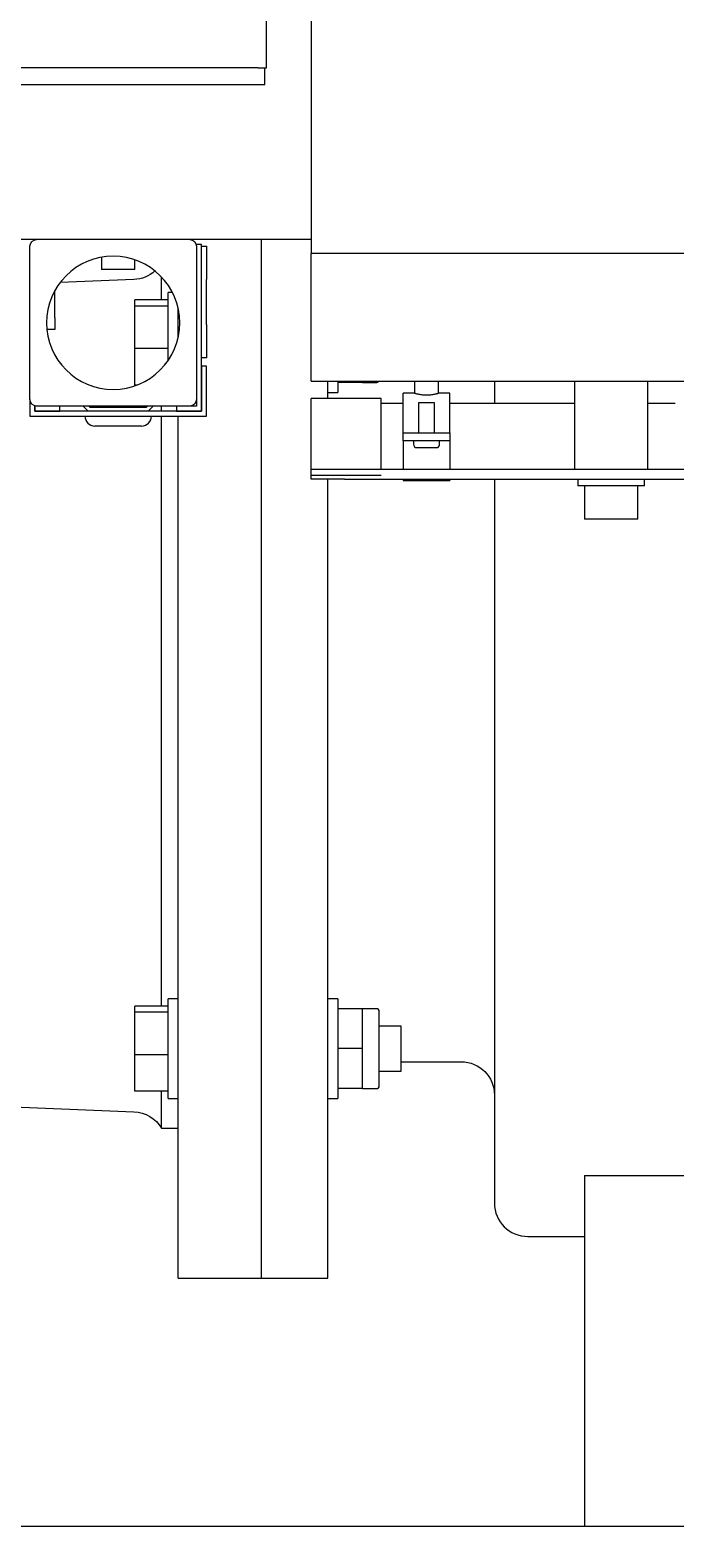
# Model space of a CAD drawing. Header units: millimetres. Extents: x 10462777 to 22643323, y 453826 to 1389191.
# Drawn here: x 11267227.9 to 11267415.5, y 577146.9 to 577582.2 of the extents above; entities that cross this region are included whole.
import ezdxf

# ---------------------------------------------------------------- set-up
doc = ezdxf.new("R2010")
doc.units = ezdxf.units.MM
doc.header["$LTSCALE"] = 200
doc.header["$MEASUREMENT"] = 0
for name, pattern in [('CENTER', [2, 1.25, -0.25, 0.25, -0.25]), ('HIDDEN_KS1', [0.26, 0.18, -0.08]), ('PHANTOM', [2.5, 1.25, -0.25, 0.25, -0.25, 0.25, -0.25])]:
    doc.linetypes.add(name, pattern=pattern)
for name, color, linetype in [('1', 1, 'CENTER'), ('11', 6, 'PHANTOM'), ('3', 3, 'HIDDEN_KS1')]:
    doc.layers.add(name, color=color, linetype=linetype)

msp = doc.modelspace()

# ---------------------------------------------------------------- linework, layer by layer
at = {"layer": '1', "color": 20, "linetype": 'Continuous'}
for p, q in [((11267296.69905, 577571.12995), (11267296.69905, 578500.79466)), ((11267294.27769, 577571.12995), (11267296.69905, 577571.12995)), ((11267277.81524, 577519.70787), (11267276.3006, 577519.70787)), ((11267277.81524, 577471.28783), (11267277.81524, 577519.70787)), ((11267279.26784, 577484.36124), (11267277.81524, 577484.36124)), ((11267277.81524, 577484.36124), (11267277.81524, 577471.28783)), ((11267279.26784, 577469.83523), (11267279.26784, 577484.36124)), ((11267227.9426, 577474.67739), (11267227.9426, 577469.83523)), ((11267276.36264, 577474.67766), (11267276.36264, 577472.74044)), ((11267227.9426, 577469.83523), (11267279.26784, 577469.83523)), ((11267229.3952, 577472.80247), (11267229.3952, 577471.28783)), ((11267229.3952, 577471.28783), (11267229.3952, 577472.8021)), ((11267277.81524, 577471.28783), (11267229.3952, 577471.28783)), ((11267229.3952, 577471.28783), (11267236.6582, 577471.28783)), ((11267236.6582, 577471.28783), (11267236.6582, 577472.74044)), ((11267270.55223, 577472.74044), (11267270.55223, 577471.28783)), ((11267270.55223, 577471.28783), (11267277.81524, 577471.28783)), ((11267276.36264, 577472.74044), (11267274.42577, 577472.74044))]:
    msp.add_line(p, q, dxfattribs=at)
at = {"layer": '1', "color": 15, "linetype": 'Continuous'}
for p, q in [((11267309.77246, 577836.90308), (11267309.77246, 577517.09442)), ((11267474.40059, 577517.09442), (11267309.77246, 577517.09442)), ((11267309.77246, 577480.00344), (11267309.77246, 577517.09442)), ((11267309.77246, 577480.00344), (11267452.9861, 577480.00344))]:
    msp.add_line(p, q, dxfattribs=at)
at = {"layer": '1', "color": 252, "linetype": 'Continuous'}
for p, q in [((11267291.37285, 577571.12995), (11267223.58479, 577571.12995)), ((11267294.27809, 577571.12995), (11267291.37285, 577571.12995)), ((11267296.21485, 577566.28795), (11267296.21485, 577571.12995)), ((11267223.58479, 577566.28795), (11267291.37285, 577566.28795)), ((11267291.37285, 577566.28795), (11267296.21485, 577566.28795)), ((11267309.77246, 577521.16047), (11267198.40638, 577521.16047)), ((11267386.27612, 577480.00455), (11267386.27612, 577454.34082)), ((11267407.58094, 577454.34082), (11267407.58094, 577480.00455)), ((11267309.77246, 577451.43562), (11267309.77246, 577454.34082)), ((11267309.77246, 577454.34082), (11267319.45647, 577454.34082)), ((11267319.45647, 577454.34082), (11267798.81484, 577454.34082)), ((11267319.45647, 577451.43562), (11267309.77246, 577451.43562)), ((11267319.45647, 577451.43562), (11267798.81484, 577451.43562))]:
    msp.add_line(p, q, dxfattribs=at)
at = {"layer": '1', "color": 60, "linetype": 'Continuous'}
for p, q in [((11267244.88961, 577471.28783), (11267243.43696, 577472.74048)), ((11267245.08044, 577472.74044), (11267245.37096, 577472.44992)), ((11267245.37096, 577472.44992), (11267261.83947, 577472.44992)), ((11267262.13, 577472.74044), (11267261.83947, 577472.44992)), ((11267262.32082, 577471.28783), (11267263.77347, 577472.74048)), ((11267260.38402, 577466.93003), (11267246.82641, 577466.93003))]:
    msp.add_line(p, q, dxfattribs=at)
at = {"layer": '1', "color": 13, "linetype": 'Continuous'}
for p, q in [((11267336.52151, 577473.46674), (11267330.1119, 577473.46674)), ((11267386.27612, 577473.46674), (11267350.07912, 577473.46674)), ((11267415.54603, 577473.46674), (11267407.58396, 577473.46674))]:
    msp.add_line(p, q, dxfattribs=at)
at = {"layer": '1', "color": 60, "linetype": 'Continuous'}
for centre, start, end in [((11267246.82641, 577469.83523), 180, 270), ((11267260.38402, 577469.83523), 270, 0)]:
    msp.add_arc(centre, 2.9052, start, end, dxfattribs=at)
at = {"layer": '11', "color": 252, "linetype": 'Continuous'}
for p, q in [((11267227.9426, 577474.67724), (11267227.9426, 577519.22367)), ((11267276.36264, 577519.22367), (11267276.36264, 577474.67724)), ((11267277.81524, 577519.22367), (11267279.26784, 577519.22367)), ((11267279.26784, 577519.22367), (11267279.26784, 577509.53966)), ((11267295.23741, 577219.01944), (11267295.23741, 577521.1643)), ((11267295.23741, 577388.48957), (11267295.23741, 577521.15394)), ((11267258.18169, 577509.54724), (11267236.75305, 577508.69931)), ((11267266.18539, 577503.60138), (11267266.18539, 577510.29953)), ((11267279.26784, 577496.46625), (11267279.26784, 577509.53966)), ((11267235.2056, 577498.40306), (11267235.2056, 577506.32682)), ((11267271.02739, 577492.59548), (11267271.02739, 577501.2842)), ((11267235.2056, 577498.40306), (11267235.2056, 577495.01365)), ((11267279.26784, 577496.46625), (11267279.26784, 577486.78225)), ((11267235.2056, 577495.01365), (11267232.88162, 577495.01365)), ((11267279.26784, 577486.78225), (11267277.81524, 577486.78225)), ((11267314.60542, 577474.92868), (11267314.60542, 577480.0115)), ((11267339.81109, 577480.00341), (11267339.81109, 577476.45948)), ((11267346.78358, 577476.41677), (11267346.78358, 577480.00335)), ((11267363.02546, 577480.00911), (11267363.02546, 577473.47814)), ((11267330.10888, 577474.91934), (11267309.77246, 577474.91934)), ((11267309.77246, 577454.34073), (11267309.77246, 577474.91934)), ((11267330.10888, 577454.34073), (11267330.10888, 577474.91934)), ((11267339.84556, 577476.46878), (11267336.51853, 577476.46878)), ((11267336.51853, 577464.99323), (11267336.51853, 577476.46878)), ((11267350.07614, 577476.46878), (11267346.70966, 577476.46878)), ((11267350.07614, 577464.99323), (11267350.07614, 577476.46878)), ((11267274.42583, 577472.74044), (11267229.8794, 577472.74044)), ((11267266.18539, 577471.27896), (11267266.18539, 577472.74007)), ((11267266.18539, 577388.48957), (11267266.18539, 577469.82623)), ((11267271.02739, 577388.48957), (11267271.02739, 577469.82608)), ((11267340.97317, 577473.70884), (11267340.97317, 577464.99323)), ((11267345.6215, 577473.70884), (11267340.97317, 577473.70884)), ((11267345.6215, 577464.99323), (11267345.6215, 577473.70884)), ((11267336.51853, 577462.57223), (11267336.51853, 577464.99323)), ((11267336.51853, 577464.99323), (11267350.07614, 577464.99323)), ((11267336.51853, 577462.57223), (11267336.51853, 577454.3408)), ((11267350.07614, 577462.57223), (11267336.51853, 577462.57223)), ((11267339.52057, 577462.57223), (11267339.52057, 577461.60383)), ((11267347.0741, 577461.60383), (11267347.0741, 577462.57223)), ((11267350.07614, 577464.99323), (11267350.07614, 577462.57223)), ((11267350.07614, 577462.57223), (11267350.07614, 577454.3408)), ((11267340.48897, 577460.63543), (11267343.29733, 577460.63543)), ((11267343.29733, 577460.63543), (11267346.1057, 577460.63543)), ((11267309.77246, 577452.64612), (11267330.10888, 577452.64612)), ((11267314.60542, 577219.01944), (11267314.60542, 577451.44764)), ((11267336.51853, 577451.43556), (11267336.51853, 577451.09668)), ((11267336.51853, 577451.09668), (11267350.07614, 577451.09668)), ((11267350.07614, 577451.43556), (11267350.07614, 577451.09668)), ((11267363.02546, 577451.44783), (11267363.02546, 577240.80846)), ((11267266.18539, 577298.17781), (11267266.18539, 577388.48957)), ((11267271.02739, 577219.01944), (11267271.02739, 577388.48957)), ((11267295.23741, 577219.01944), (11267295.23741, 577388.48957)), ((11267335.91024, 577281.96549), (11267353.34145, 577281.96549)), ((11267074.44204, 577274.70248), (11267258.18169, 577267.43191)), ((11267266.18539, 577262.59747), (11267266.18539, 577273.37776)), ((11267266.18539, 577262.59747), (11267271.02739, 577262.59747)), ((11267389.17228, 577248.88779), (11267389.17228, 577146.86985)), ((11267389.17228, 577248.88779), (11267582.85243, 577248.88779)), ((11267372.70947, 577231.12445), (11267389.17228, 577231.12445)), ((11267271.02739, 577219.01944), (11267295.23741, 577219.01944)), ((11267295.23741, 577219.01944), (11267314.60542, 577219.01944))]:
    msp.add_line(p, q, dxfattribs=at)
at = {"layer": '11', "color": 60, "linetype": 'Continuous'}
for p, q in [((11267248.76321, 577516.01954), (11267248.76321, 577512.44487)), ((11267258.44722, 577512.44487), (11267258.44722, 577515.26709)), ((11267258.44722, 577512.44487), (11267248.76321, 577512.44487)), ((11267269.41646, 577505.72999), (11267268.12219, 577505.72999)), ((11267268.12219, 577485.99078), (11267268.12219, 577505.72999)), ((11267268.12219, 577503.60574), (11267258.43818, 577503.60574)), ((11267258.43818, 577501.84226), (11267258.43818, 577503.60574)), ((11267268.12219, 577501.84226), (11267258.43818, 577501.84226)), ((11267258.43818, 577489.4405), (11267258.43818, 577501.84226)), ((11267268.12219, 577489.4405), (11267258.43818, 577489.4405)), ((11267258.43818, 577478.80222), (11267258.43818, 577489.4405)), ((11267258.91739, 577478.80222), (11267258.43818, 577478.80222)), ((11267317.51063, 577480.00423), (11267317.51063, 577476.67797)), ((11267324.69616, 577479.58317), (11267317.51063, 577479.58317)), ((11267324.69616, 577479.58317), (11267324.69616, 577480.00352)), ((11267324.69616, 577479.58317), (11267328.63997, 577479.58317)), ((11267314.60542, 577476.67797), (11267317.51063, 577476.67797)), ((11267387.24452, 577451.43562), (11267387.24452, 577449.49882)), ((11267406.61254, 577449.49882), (11267387.24452, 577449.49882)), ((11267389.18132, 577449.49882), (11267389.18132, 577439.81481)), ((11267404.67573, 577439.81481), (11267404.67573, 577449.49882)), ((11267406.61254, 577449.49882), (11267406.61254, 577451.43562)), ((11267404.67573, 577439.81481), (11267389.18132, 577439.81481)), ((11267271.02739, 577300.30117), (11267268.12219, 577300.30117)), ((11267268.12219, 577271.24915), (11267268.12219, 577300.30117)), ((11267317.51063, 577300.30117), (11267314.60542, 577300.30117)), ((11267317.51063, 577300.30117), (11267317.51063, 577271.24915)), ((11267258.43818, 577296.41344), (11267258.43818, 577298.17692)), ((11267268.12219, 577298.17692), (11267258.43818, 577298.17692)), ((11267258.43818, 577284.01168), (11267258.43818, 577296.41344)), ((11267268.12219, 577296.41344), (11267258.43818, 577296.41344)), ((11267324.69616, 577297.39597), (11267317.51063, 577297.39597)), ((11267328.63997, 577297.39597), (11267324.69616, 577297.39597)), ((11267324.69616, 577291.58557), (11267324.69616, 577297.39597)), ((11267329.53816, 577285.77516), (11267329.53816, 577296.49778)), ((11267324.69616, 577285.77516), (11267324.69616, 577291.58557)), ((11267335.91024, 577292.33427), (11267329.53816, 577292.33427)), ((11267335.91024, 577288.27975), (11267335.91024, 577292.33427)), ((11267335.91024, 577279.21606), (11267335.91024, 577288.27975)), ((11267258.43818, 577273.3734), (11267258.43818, 577284.01168)), ((11267268.12219, 577284.01168), (11267258.43818, 577284.01168)), ((11267324.69616, 577285.77516), (11267317.51063, 577285.77516)), ((11267324.69616, 577279.96476), (11267324.69616, 577285.77516)), ((11267329.53816, 577275.05254), (11267329.53816, 577285.77516)), ((11267324.69616, 577274.15435), (11267324.69616, 577279.96476)), ((11267329.53816, 577279.21606), (11267335.91024, 577279.21606)), ((11267324.69616, 577274.15435), (11267317.51063, 577274.15435)), ((11267324.69616, 577274.15435), (11267328.63997, 577274.15435)), ((11267268.12219, 577273.3734), (11267258.43818, 577273.3734)), ((11267268.12219, 577271.24915), (11267271.02739, 577271.24915)), ((11267314.60542, 577271.24915), (11267317.51063, 577271.24915))]:
    msp.add_line(p, q, dxfattribs=at)
at = {"layer": '11', "color": 252, "linetype": 'Continuous', "extrusion": (0, 0, -1)}
msp.add_circle((-11267252.15262, 577496.95045), 19.36801, dxfattribs=at)
for centre, radius, start, end in [((-11267229.8794, 577519.22367), 1.9368, 0, 90), ((-11267274.42583, 577519.22367), 1.9368, 90, 180), ((-11267257.79879, 577519.22367), 9.68401, 227.880419, 267.7339881), ((-11267229.8794, 577474.67724), 1.9368, 270, 0), ((-11267274.42583, 577474.67724), 1.9368, 180, 270), ((-11267353.34145, 577272.28148), 9.68401, 90, 180), ((-11267257.79879, 577257.75547), 9.68401, 92.2660119, 149.9999999)]:
    msp.add_arc(centre, radius, start, end, dxfattribs=at)
at = {"layer": '11', "color": 60, "linetype": 'Continuous'}
for centre, start, end in [((11267328.63997, 577480.48136), 270, 327.8517493), ((11267328.63997, 577296.49778), 0, 90), ((11267328.63997, 577275.05254), 270, 0)]:
    msp.add_arc(centre, 0.89819, start, end, dxfattribs=at)
at = {"layer": '11', "color": 252, "linetype": 'Continuous'}
for centre, radius, start, end in [((11267340.48897, 577461.60383), 0.9684, 180, 270), ((11267346.1057, 577461.60383), 0.9684, 270, 0), ((11267372.70947, 577240.80846), 9.68401, 180, 270)]:
    msp.add_arc(centre, radius, start, end, dxfattribs=at)
msp.add_open_spline([(11267339.81115, 577476.46875), (11267339.81119, 577476.46875), (11267339.81317, 577476.46821), (11267339.8305, 577476.46345), (11267339.8661, 577476.45365), (11267339.98287, 577476.42253), (11267340.06216, 577476.40173), (11267340.26068, 577476.3523), (11267340.38156, 577476.32329), (11267340.65605, 577476.26233), (11267340.80946, 577476.23037), (11267341.14898, 577476.16698), (11267341.3354, 577476.13562), (11267341.72594, 577476.07963), (11267341.93187, 577476.05463), (11267342.36639, 577476.01391), (11267342.58929, 577475.9988), (11267343.04061, 577475.98097), (11267343.27237, 577475.97822), (11267343.73153, 577475.98592), (11267343.95677, 577475.99617), (11267344.39879, 577476.028), (11267344.61666, 577476.04982), (11267345.02552, 577476.1005), (11267345.21893, 577476.12948), (11267345.58362, 577476.19147), (11267345.75095, 577476.22381), (11267346.05161, 577476.28658), (11267346.18694, 577476.31745), (11267346.41846, 577476.37283), (11267346.51373, 577476.39708), (11267346.66379, 577476.43618), (11267346.71864, 577476.45105), (11267346.78187, 577476.46827), (11267346.79117, 577476.47086), (11267346.77747, 577476.4671)], degree=3, knots=[0, 0, 0, 0, 0.018018528, 0.018018528, 0.07939237, 0.07939237, 0.140766212, 0.140766212, 0.202140054, 0.202140054, 0.263513896, 0.263513896, 0.324887738, 0.324887738, 0.38626158, 0.38626158, 0.447635422, 0.447635422, 0.509009264, 0.509009264, 0.570383106, 0.570383106, 0.631756948, 0.631756948, 0.69313079, 0.69313079, 0.754504632, 0.754504632, 0.815878474, 0.815878474, 0.877252316, 0.877252316, 0.938626158, 0.938626158, 1, 1, 1, 1], dxfattribs=at)
at = {"layer": '3', "color": 254, "linetype": 'Continuous'}
for p, q in [((11267296.69905, 577571.12995), (11267296.69905, 578500.79466)), ((11267294.27769, 577571.12995), (11267296.69905, 577571.12995))]:
    msp.add_line(p, q, dxfattribs=at)
at = {"layer": '3', "color": 252, "linetype": 'Continuous'}
msp.add_line((11266448.37096, 577146.86971), (11268278.64836, 577146.86971), dxfattribs=at)

doc.saveas('drawing.dxf')
